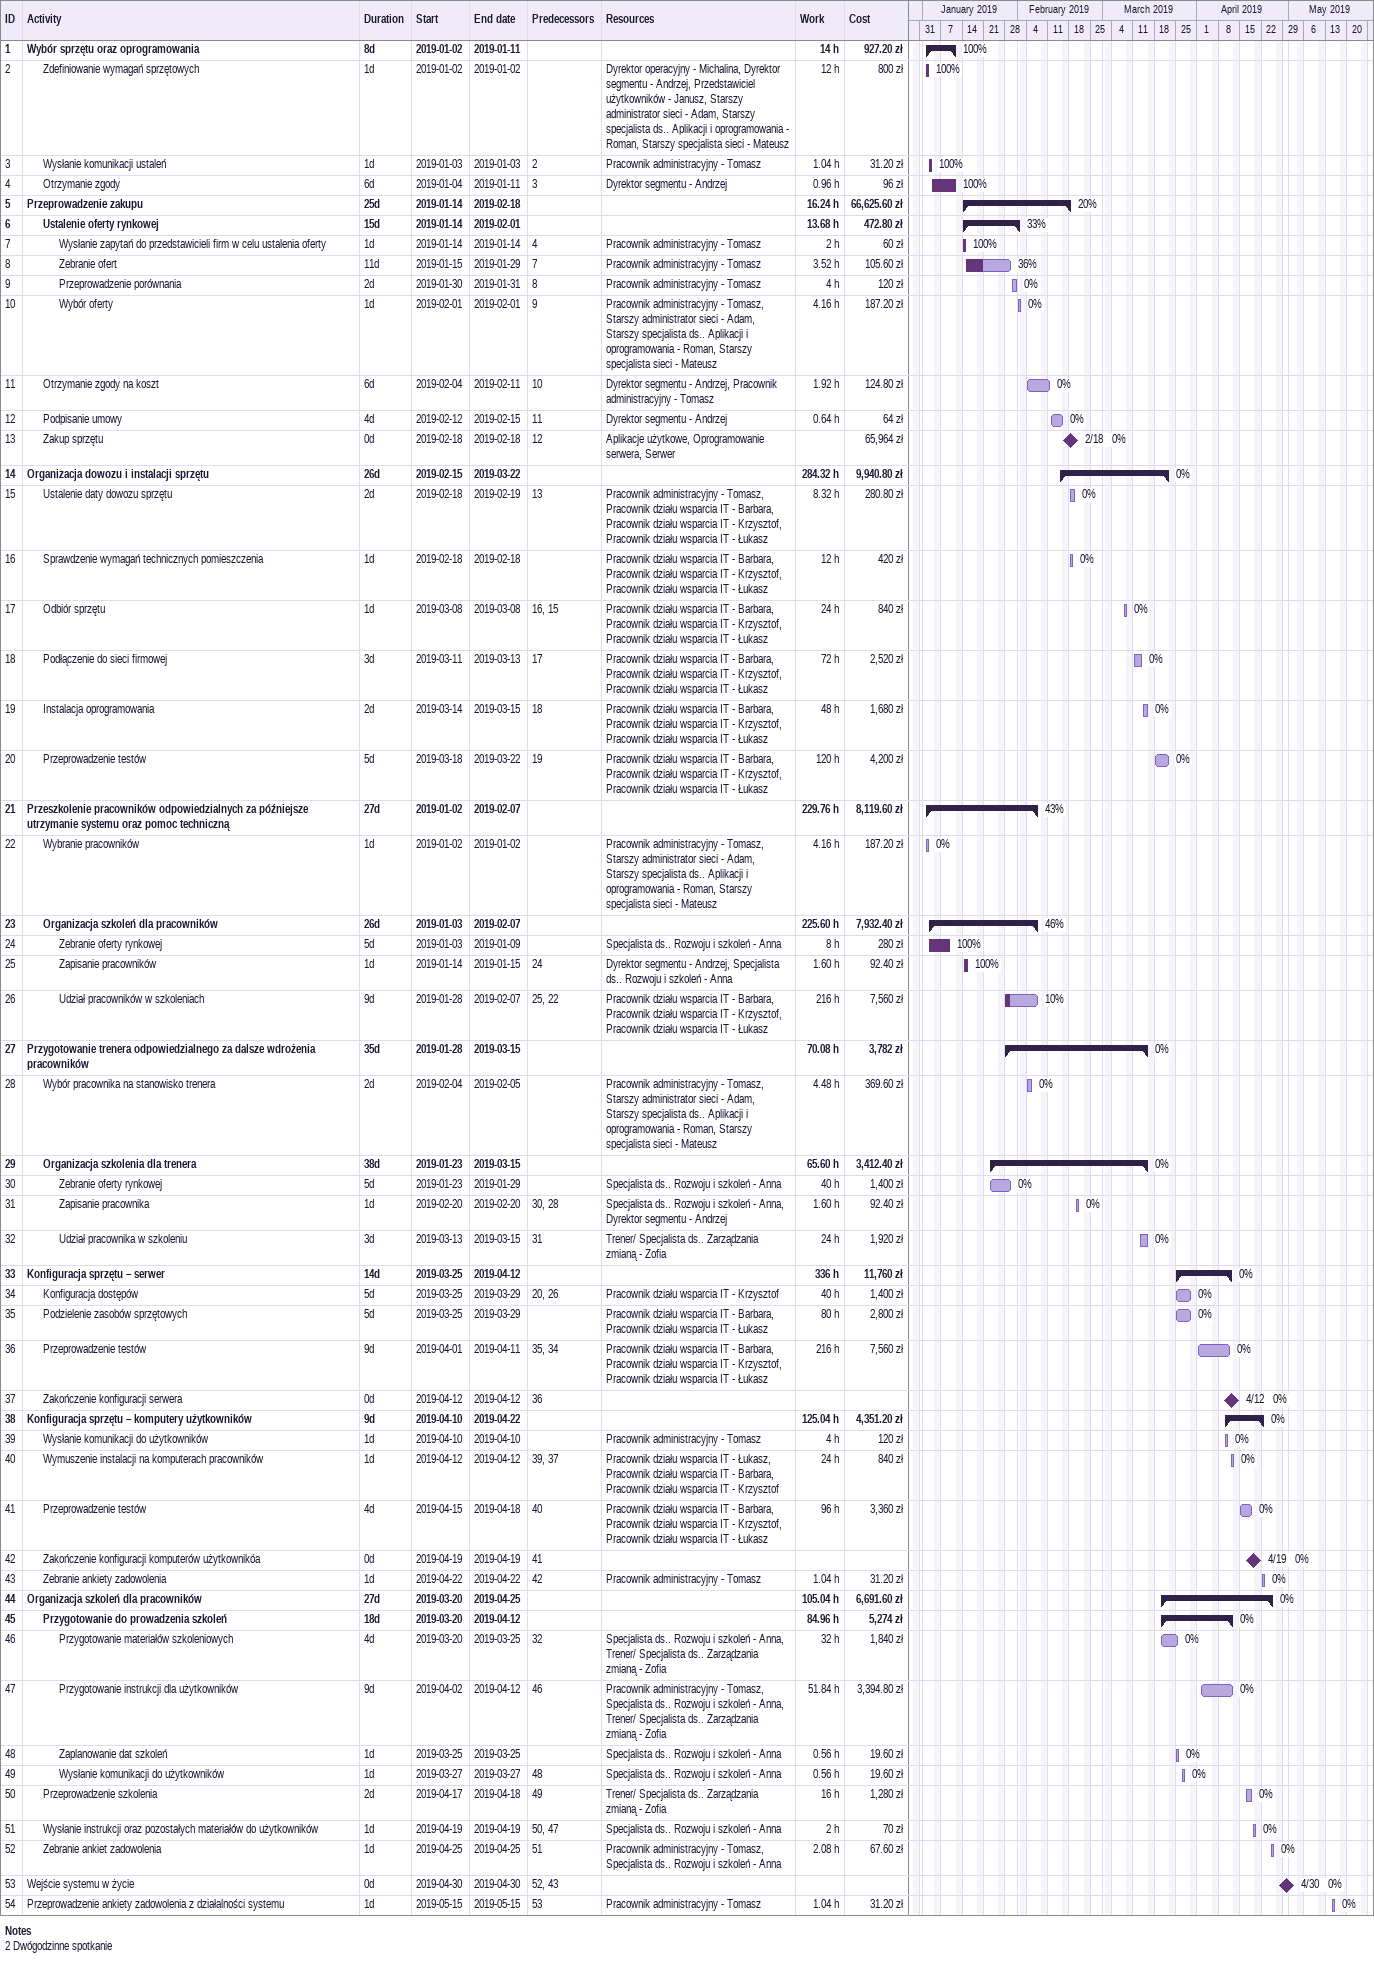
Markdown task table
| ID | Level | Task | Duration | Start | Finish | Predecessors | Resources | % complete | Work (h) | Cost (zł) |
|---|---|---|---|---|---|---|---|---|---|---|
| 1 | 1 | **Wybór sprzętu oraz oprogramowania** | 8d | 2019-01-02 | 2019-01-11 |  |  | 100 | 14 | 927.20 |
| 2 | 2 | Zdefiniowanie wymagań sprzętowych | 1d | 2019-01-02 | 2019-01-02 |  | Dyrektor operacyjny - Michalina, Dyrektor segmentu - Andrzej, Przedstawiciel użytkowników - Janusz, Starszy administrator sieci - Adam, Starszy specjalista ds.. Aplikacji i oprogramowania - Roman, Starszy specjalista sieci - Mateusz | 100 | 12 | 800 |
| 3 | 2 | Wysłanie komunikacji ustaleń | 1d | 2019-01-03 | 2019-01-03 | 2 | Pracownik administracyjny - Tomasz | 100 | 1.04 | 31.20 |
| 4 | 2 | Otrzymanie zgody | 6d | 2019-01-04 | 2019-01-11 | 3 | Dyrektor segmentu - Andrzej | 100 | 0.96 | 96 |
| 5 | 1 | **Przeprowadzenie zakupu** | 25d | 2019-01-14 | 2019-02-18 |  |  | 20 | 16.24 | 66625.60 |
| 6 | 2 | **Ustalenie oferty rynkowej** | 15d | 2019-01-14 | 2019-02-01 |  |  | 33 | 13.68 | 472.80 |
| 7 | 3 | Wysłanie zapytań do przedstawicieli firm w celu ustalenia oferty | 1d | 2019-01-14 | 2019-01-14 | 4 | Pracownik administracyjny - Tomasz | 100 | 2 | 60 |
| 8 | 3 | Zebranie ofert | 11d | 2019-01-15 | 2019-01-29 | 7 | Pracownik administracyjny - Tomasz | 36 | 3.52 | 105.60 |
| 9 | 3 | Przeprowadzenie porównania | 2d | 2019-01-30 | 2019-01-31 | 8 | Pracownik administracyjny - Tomasz | 0 | 4 | 120 |
| 10 | 3 | Wybór oferty | 1d | 2019-02-01 | 2019-02-01 | 9 | Pracownik administracyjny - Tomasz, Starszy administrator sieci - Adam, Starszy specjalista ds.. Aplikacji i oprogramowania - Roman, Starszy specjalista sieci - Mateusz | 0 | 4.16 | 187.20 |
| 11 | 2 | Otrzymanie zgody na koszt | 6d | 2019-02-04 | 2019-02-11 | 10 | Dyrektor segmentu - Andrzej, Pracownik administracyjny - Tomasz | 0 | 1.92 | 124.80 |
| 12 | 2 | Podpisanie umowy | 4d | 2019-02-12 | 2019-02-15 | 11 | Dyrektor segmentu - Andrzej | 0 | 0.64 | 64 |
| 13 | 2 | Zakup sprzętu | 0d | 2019-02-18 | 2019-02-18 | 12 | Aplikacje użytkowe, Oprogramowanie serwera, Serwer | 0 |  | 65964 |
| 14 | 1 | **Organizacja dowozu i instalacji sprzętu** | 26d | 2019-02-15 | 2019-03-22 |  |  | 0 | 284.32 | 9940.80 |
| 15 | 2 | Ustalenie daty dowozu sprzętu | 2d | 2019-02-18 | 2019-02-19 | 13 | Pracownik administracyjny - Tomasz, Pracownik działu wsparcia IT - Barbara, Pracownik działu wsparcia IT - Krzysztof, Pracownik działu wsparcia IT - Łukasz | 0 | 8.32 | 280.80 |
| 16 | 2 | Sprawdzenie wymagań technicznych pomieszczenia | 1d | 2019-02-18 | 2019-02-18 |  | Pracownik działu wsparcia IT - Barbara, Pracownik działu wsparcia IT - Krzysztof, Pracownik działu wsparcia IT - Łukasz | 0 | 12 | 420 |
| 17 | 2 | Odbiór sprzętu | 1d | 2019-03-08 | 2019-03-08 | 16, 15 | Pracownik działu wsparcia IT - Barbara, Pracownik działu wsparcia IT - Krzysztof, Pracownik działu wsparcia IT - Łukasz | 0 | 24 | 840 |
| 18 | 2 | Podłączenie do sieci firmowej | 3d | 2019-03-11 | 2019-03-13 | 17 | Pracownik działu wsparcia IT - Barbara, Pracownik działu wsparcia IT - Krzysztof, Pracownik działu wsparcia IT - Łukasz | 0 | 72 | 2520 |
| 19 | 2 | Instalacja oprogramowania | 2d | 2019-03-14 | 2019-03-15 | 18 | Pracownik działu wsparcia IT - Barbara, Pracownik działu wsparcia IT - Krzysztof, Pracownik działu wsparcia IT - Łukasz | 0 | 48 | 1680 |
| 20 | 2 | Przeprowadzenie testów | 5d | 2019-03-18 | 2019-03-22 | 19 | Pracownik działu wsparcia IT - Barbara, Pracownik działu wsparcia IT - Krzysztof, Pracownik działu wsparcia IT - Łukasz | 0 | 120 | 4200 |
| 21 | 1 | **Przeszkolenie pracowników odpowiedzialnych za późniejsze utrzymanie systemu oraz pomoc techniczną** | 27d | 2019-01-02 | 2019-02-07 |  |  | 43 | 229.76 | 8119.60 |
| 22 | 2 | Wybranie pracowników | 1d | 2019-01-02 | 2019-01-02 |  | Pracownik administracyjny - Tomasz, Starszy administrator sieci - Adam, Starszy specjalista ds.. Aplikacji i oprogramowania - Roman, Starszy specjalista sieci - Mateusz | 0 | 4.16 | 187.20 |
| 23 | 2 | **Organizacja szkoleń dla pracowników** | 26d | 2019-01-03 | 2019-02-07 |  |  | 46 | 225.60 | 7932.40 |
| 24 | 3 | Zebranie oferty rynkowej | 5d | 2019-01-03 | 2019-01-09 |  | Specjalista ds.. Rozwoju i szkoleń - Anna | 100 | 8 | 280 |
| 25 | 3 | Zapisanie pracowników | 1d | 2019-01-14 | 2019-01-15 | 24 | Dyrektor segmentu - Andrzej, Specjalista ds.. Rozwoju i szkoleń - Anna | 100 | 1.60 | 92.40 |
| 26 | 3 | Udział pracowników w szkoleniach | 9d | 2019-01-28 | 2019-02-07 | 25, 22 | Pracownik działu wsparcia IT - Barbara, Pracownik działu wsparcia IT - Krzysztof, Pracownik działu wsparcia IT - Łukasz | 10 | 216 | 7560 |
| 27 | 1 | **Przygotowanie trenera odpowiedzialnego za dalsze wdrożenia pracowników** | 35d | 2019-01-28 | 2019-03-15 |  |  | 0 | 70.08 | 3782 |
| 28 | 2 | Wybór pracownika na stanowisko trenera | 2d | 2019-02-04 | 2019-02-05 |  | Pracownik administracyjny - Tomasz, Starszy administrator sieci - Adam, Starszy specjalista ds.. Aplikacji i oprogramowania - Roman, Starszy specjalista sieci - Mateusz | 0 | 4.48 | 369.60 |
| 29 | 2 | **Organizacja szkolenia dla trenera** | 38d | 2019-01-23 | 2019-03-15 |  |  | 0 | 65.60 | 3412.40 |
| 30 | 3 | Zebranie oferty rynkowej | 5d | 2019-01-23 | 2019-01-29 |  | Specjalista ds.. Rozwoju i szkoleń - Anna | 0 | 40 | 1400 |
| 31 | 3 | Zapisanie pracownika | 1d | 2019-02-20 | 2019-02-20 | 30, 28 | Specjalista ds.. Rozwoju i szkoleń - Anna, Dyrektor segmentu - Andrzej | 0 | 1.60 | 92.40 |
| 32 | 3 | Udział pracownika w szkoleniu | 3d | 2019-03-13 | 2019-03-15 | 31 | Trener/ Specjalista ds.. Zarządzania zmianą - Zofia | 0 | 24 | 1920 |
| 33 | 1 | **Konfiguracja sprzętu – serwer** | 14d | 2019-03-25 | 2019-04-12 |  |  | 0 | 336 | 11760 |
| 34 | 2 | Konfiguracja dostępów | 5d | 2019-03-25 | 2019-03-29 | 20, 26 | Pracownik działu wsparcia IT - Krzysztof | 0 | 40 | 1400 |
| 35 | 2 | Podzielenie zasobów sprzętowych | 5d | 2019-03-25 | 2019-03-29 |  | Pracownik działu wsparcia IT - Barbara, Pracownik działu wsparcia IT - Łukasz | 0 | 80 | 2800 |
| 36 | 2 | Przeprowadzenie testów | 9d | 2019-04-01 | 2019-04-11 | 35, 34 | Pracownik działu wsparcia IT - Barbara, Pracownik działu wsparcia IT - Krzysztof, Pracownik działu wsparcia IT - Łukasz | 0 | 216 | 7560 |
| 37 | 2 | Zakończenie konfiguracji serwera | 0d | 2019-04-12 | 2019-04-12 | 36 |  | 0 |  |  |
| 38 | 1 | **Konfiguracja sprzętu – komputery użytkowników** | 9d | 2019-04-10 | 2019-04-22 |  |  | 0 | 125.04 | 4351.20 |
| 39 | 2 | Wysłanie komunikacji do użytkowników | 1d | 2019-04-10 | 2019-04-10 |  | Pracownik administracyjny - Tomasz | 0 | 4 | 120 |
| 40 | 2 | Wymuszenie instalacji na komputerach pracowników | 1d | 2019-04-12 | 2019-04-12 | 39, 37 | Pracownik działu wsparcia IT - Łukasz, Pracownik działu wsparcia IT - Barbara, Pracownik działu wsparcia IT - Krzysztof | 0 | 24 | 840 |
| 41 | 2 | Przeprowadzenie testów | 4d | 2019-04-15 | 2019-04-18 | 40 | Pracownik działu wsparcia IT - Barbara, Pracownik działu wsparcia IT - Krzysztof, Pracownik działu wsparcia IT - Łukasz | 0 | 96 | 3360 |
| 42 | 2 | Zakończenie konfiguracji komputerów użytkownikóa | 0d | 2019-04-19 | 2019-04-19 | 41 |  | 0 |  |  |
| 43 | 2 | Zebranie ankiety zadowolenia | 1d | 2019-04-22 | 2019-04-22 | 42 | Pracownik administracyjny - Tomasz | 0 | 1.04 | 31.20 |
| 44 | 1 | **Organizacja szkoleń dla pracowników** | 27d | 2019-03-20 | 2019-04-25 |  |  | 0 | 105.04 | 6691.60 |
| 45 | 2 | **Przygotowanie do prowadzenia szkoleń** | 18d | 2019-03-20 | 2019-04-12 |  |  | 0 | 84.96 | 5274 |
| 46 | 3 | Przygotowanie materiałów szkoleniowych | 4d | 2019-03-20 | 2019-03-25 | 32 | Specjalista ds.. Rozwoju i szkoleń - Anna, Trener/ Specjalista ds.. Zarządzania zmianą - Zofia | 0 | 32 | 1840 |
| 47 | 3 | Przygotowanie instrukcji dla użytkowników | 9d | 2019-04-02 | 2019-04-12 | 46 | Pracownik administracyjny - Tomasz, Specjalista ds.. Rozwoju i szkoleń - Anna, Trener/ Specjalista ds.. Zarządzania zmianą - Zofia | 0 | 51.84 | 3394.80 |
| 48 | 3 | Zaplanowanie dat szkoleń | 1d | 2019-03-25 | 2019-03-25 |  | Specjalista ds.. Rozwoju i szkoleń - Anna | 0 | 0.56 | 19.60 |
| 49 | 3 | Wysłanie komunikacji do użytkowników | 1d | 2019-03-27 | 2019-03-27 | 48 | Specjalista ds.. Rozwoju i szkoleń - Anna | 0 | 0.56 | 19.60 |
| 50 | 2 | Przeprowadzenie szkolenia | 2d | 2019-04-17 | 2019-04-18 | 49 | Trener/ Specjalista ds.. Zarządzania zmianą - Zofia | 0 | 16 | 1280 |
| 51 | 2 | Wysłanie instrukcji oraz pozostałych materiałów do użytkowników | 1d | 2019-04-19 | 2019-04-19 | 50, 47 | Specjalista ds.. Rozwoju i szkoleń - Anna | 0 | 2 | 70 |
| 52 | 2 | Zebranie ankiet zadowolenia | 1d | 2019-04-25 | 2019-04-25 | 51 | Pracownik administracyjny - Tomasz, Specjalista ds.. Rozwoju i szkoleń - Anna | 0 | 2.08 | 67.60 |
| 53 | 1 | Wejście systemu w życie | 0d | 2019-04-30 | 2019-04-30 | 52, 43 |  | 0 |  |  |
| 54 | 1 | Przeprowadzenie ankiety zadowolenia z działalności systemu | 1d | 2019-05-15 | 2019-05-15 | 53 | Pracownik administracyjny - Tomasz | 0 | 1.04 | 31.20 |

Notes
- 2: Dwógodzinne spotkanie
